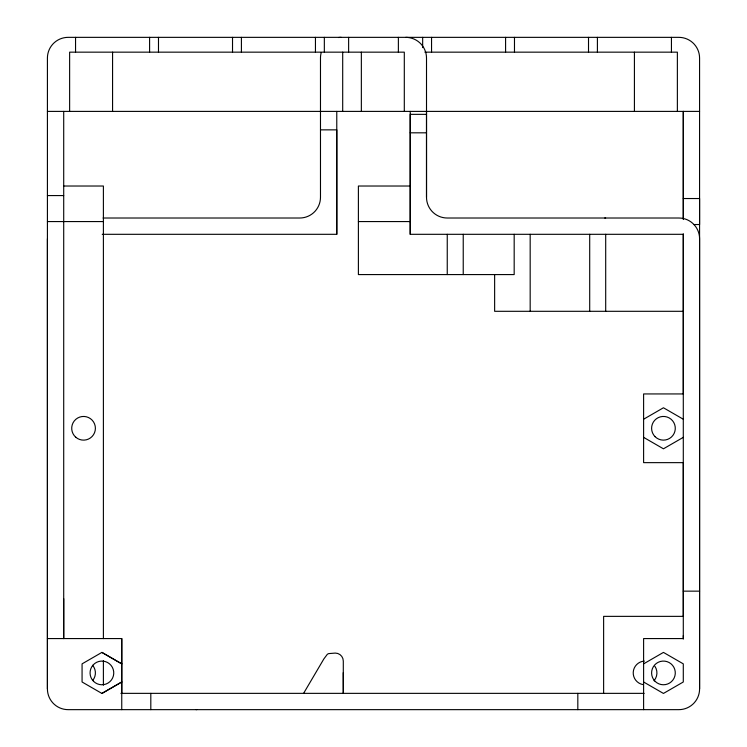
<?xml version="1.0" encoding="UTF-8"?>
<svg xmlns="http://www.w3.org/2000/svg" width="747" height="747" viewBox="0 0 747 747"><rect width="100%" height="100%" fill="white"/><g stroke="black" fill="none" stroke-linecap="round" stroke-linejoin="round"><path stroke-width="1.12" d="M405.78 37.35A20.729 20.729 0 0 1 426.509 58.079L426.509 197.283A20.729 20.729 0 0 0 447.248 218.012L678.846 218.012A20.729 20.729 0 0 1 699.584 238.741L699.584 688.921A20.729 20.729 0 0 1 678.846 709.65L68.154 709.65A20.729 20.729 0 0 1 47.416 688.921L47.416 238.741M63.71 598.674L63.71 638.573L63.71 111.396M121.752 709.65L121.761 638.573L47.416 638.573M121.761 638.573L121.761 693.365M150.81 709.65L150.81 693.356M102.218 234.306L336.776 234.306L336.776 129.857L320.482 129.857M683.29 616.462L683.29 234.306L410.224 234.306L410.224 114.356L426.509 114.356M426.509 197.283L426.509 111.443M447.248 274.579L447.248 234.306M463.233 274.579L463.233 234.306M605.696 311.303L605.696 234.306M643.606 709.65L643.606 638.573L683.29 638.573L683.29 462.645L643.606 462.645L643.606 393.94L683.29 393.94L683.29 233.811M683.29 219.525L683.29 111.396L683.29 218.88M699.575 688.921L699.575 58.079A20.729 20.729 0 0 0 678.846 37.35L68.154 37.35A20.729 20.729 0 0 0 47.416 58.079L47.416 688.921M303.599 693.356L323.871 658.91L327.242 654.409A5.005 5.005 0 0 1 328.727 653.597L335.291 653.083A7.993 7.993 0 0 1 343.293 661.076L343.293 693.356L343.247 672.673M101.909 652.402L121.752 663.868L101.909 652.402L82.067 663.859L82.067 681.992L101.909 693.44L121.761 681.983L101.909 693.44M643.606 419.226L663.448 407.769L683.29 419.226M683.29 437.35L663.448 448.807L643.606 437.35M643.606 663.859L663.448 652.402L683.29 663.859L683.29 681.992L663.448 693.44L643.606 681.992M424.884 52.159L677.37 52.159L677.37 111.396M47.416 111.396L699.575 111.396M410.224 132.817L426.509 132.817M63.71 186.022L103.394 186.022L103.394 638.61M410.224 186.022L358.392 186.022L358.392 274.579L514.179 274.579L514.179 234.306M47.416 195.574L63.71 195.574M683.29 198.534L699.575 198.534L699.575 224.53L693.758 224.53M103.067 218.012L299.752 218.012A20.729 20.729 0 0 0 320.482 197.283L320.482 58.079A20.729 20.729 0 0 1 321.191 52.72M47.416 221.57L103.394 221.57M358.392 221.57L410.224 221.57M683.29 311.303L494.635 311.303L494.635 274.579M683.29 591.148L699.575 591.148M683.29 616.359L603.623 616.359L603.623 693.356M120.883 693.356L644.147 693.356M604.809 218.012L605.64 218.059M196.013 709.603L196.685 709.65M683.29 635.604L683.29 639.077M671.441 37.35L671.441 52.159M634.418 52.159L634.418 111.396M597.404 37.35L597.404 52.159M589.7 234.306L589.7 311.303M588.515 37.35L588.515 52.159M577.823 693.365L577.823 709.65M530.174 234.306L530.174 311.303M514.478 37.35L514.478 52.159M505.588 37.35L505.588 52.159M431.551 37.35L431.551 52.159M422.662 37.35L422.662 47.603M410.224 111.396L410.224 234.306M404.304 111.396L404.304 52.159L69.63 52.159L69.63 111.396M398.375 37.35L398.375 52.159M361.352 52.159L361.352 111.396M348.625 37.35L348.625 52.159M342.696 52.159L342.696 111.396M336.776 111.396L336.776 234.306M324.338 37.35L324.338 52.159M315.449 37.35L315.449 52.159M241.412 37.35L241.412 52.159M232.522 37.35L232.522 52.159M158.485 37.35L158.485 52.159M149.596 37.35L149.596 52.159M112.573 52.159L112.573 111.396M103.394 660.703L103.394 685.204M75.55 37.35L75.55 52.159M92.628 665.306A11.849 11.849 0 0 1 92.628 680.545M654.904 666.296A11.849 11.849 0 0 1 654.027 680.694M642.831 684.56A11.849 11.849 0 0 1 644.25 661.104M338.512 37.527A20.729 20.729 0 0 1 341.22 37.35M75.764 437.219A11.849 11.849 0 0 0 95.177 430.571A11.849 11.849 0 0 0 79.714 417.087A11.849 11.849 0 0 0 75.764 437.219M655.072 436.668A11.849 11.849 0 0 0 674.886 431.355A11.849 11.849 0 0 0 660.376 416.845A11.849 11.849 0 0 0 655.072 436.668M655.072 681.301A11.849 11.849 0 0 0 674.886 675.988A11.849 11.849 0 0 0 660.376 661.478A11.849 11.849 0 0 0 655.072 681.301M93.534 681.301A11.849 11.849 0 0 0 113.357 675.988A11.849 11.849 0 0 0 98.847 661.478A11.849 11.849 0 0 0 93.534 681.301"/></g></svg>
